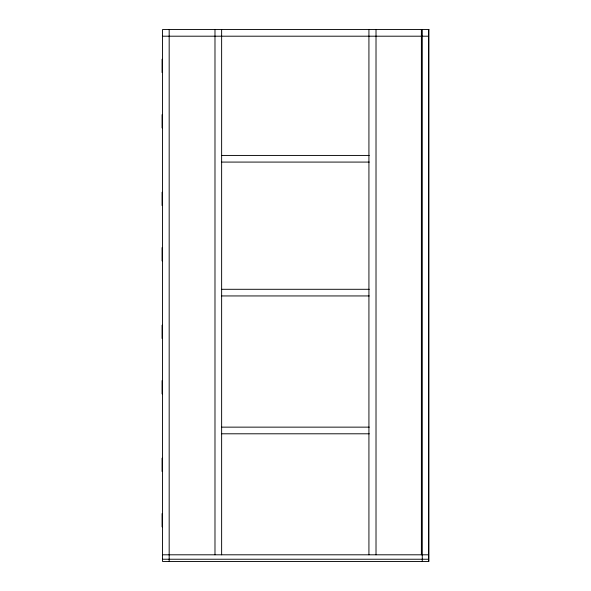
<?xml version="1.0" encoding="UTF-8"?>
<svg xmlns="http://www.w3.org/2000/svg" width="591" height="591" viewBox="0 0 591 591"><rect width="100%" height="100%" fill="white"/><g stroke="black" fill="none" stroke-linecap="round" stroke-linejoin="round"><path stroke-width="0.89" d="M162.525 36.199L428.475 36.199M221.736 155.433L369.264 155.433M221.736 162.082L369.264 162.082M221.736 289.295L369.264 289.295M221.736 295.943L369.264 295.943M221.736 427.145L369.264 427.145M221.736 433.794L369.264 433.794M162.525 554.801L428.475 554.801M162.525 559.234L428.475 559.234M428.475 29.55L428.475 561.45M422.27 29.55L422.27 561.45M421.383 29.55L421.383 554.801M376.016 29.55L376.016 554.801M368.924 29.55L368.924 554.801M221.632 29.55L221.632 554.801M214.984 29.55L214.984 554.801M169.174 29.55L169.174 561.45M162.082 59.248L162.082 72.545M162.082 114.654L162.082 127.951M162.082 192.223L162.082 205.52M162.082 247.629L162.082 260.926M162.082 325.198L162.082 338.495M162.082 380.604L162.082 393.902M162.082 458.173L162.082 471.47M162.082 513.579L162.082 526.877M428.918 29.55L162.525 29.55L162.525 561.45L428.918 561.45L428.918 29.55"/></g></svg>
